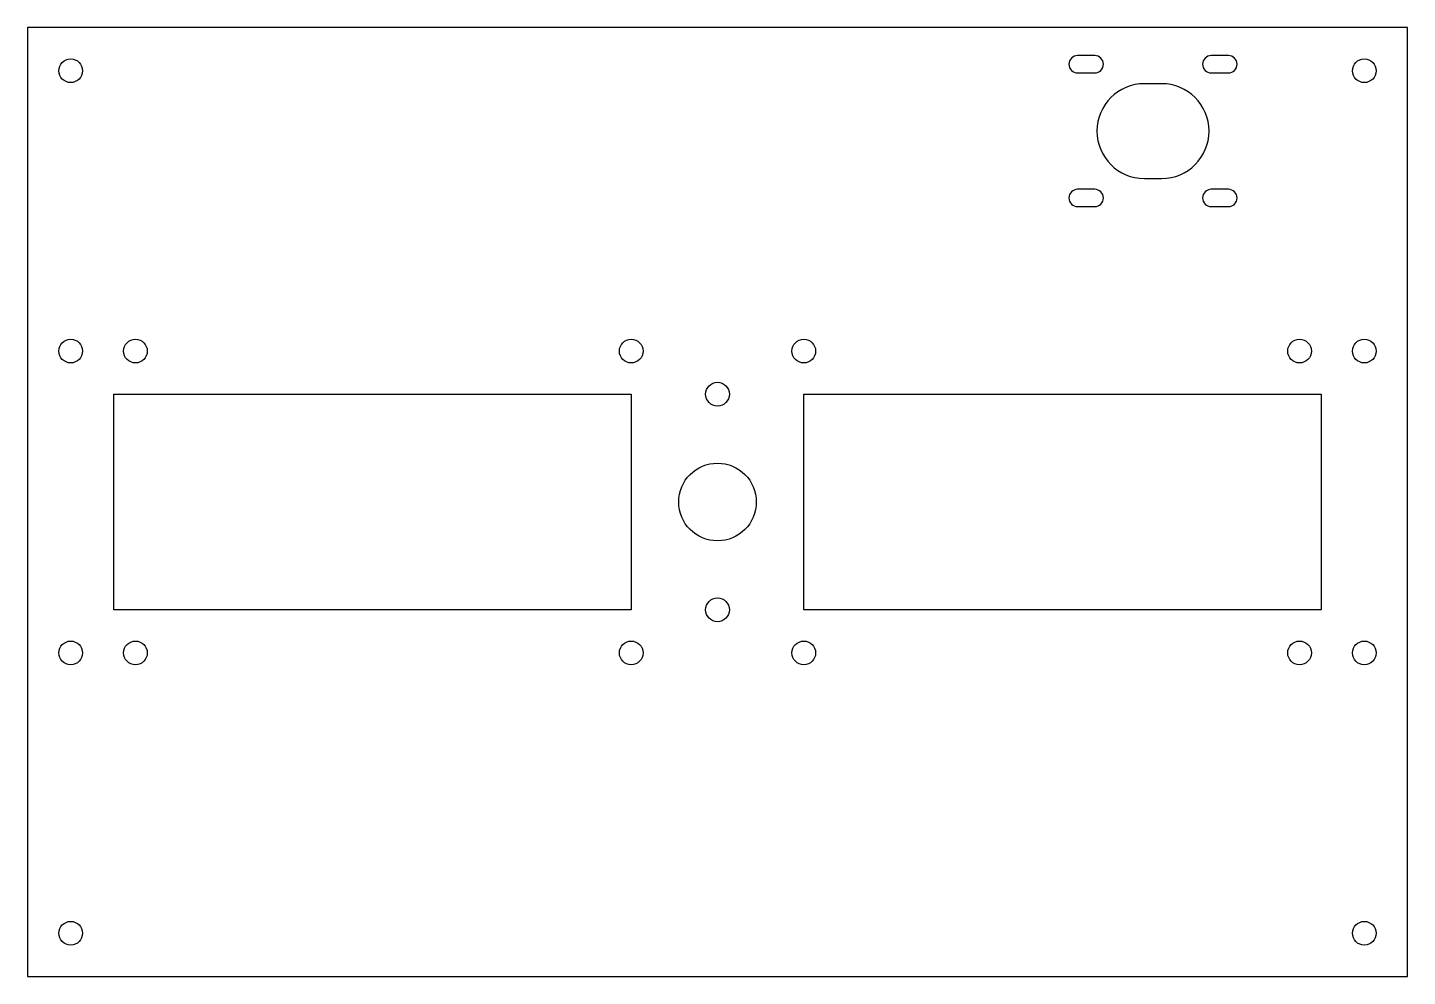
# Model space of a CAD drawing. Header units: millimetres. Extents: x -160 to 160, y -110 to 110.
import ezdxf

# ---------------------------------------------------------------- set-up
doc = ezdxf.new("R2010")
doc.units = ezdxf.units.MM
doc.layers.get('0').update_dxf_attribs({"linetype": 'CONTINUOUS'})

msp = doc.modelspace()

# ---------------------------------------------------------------- linework, layer by layer
for points in [[(160, -110), (160, 110), (-160, 110), (-160, -110)], [(-140, 25), (-20, 25), (-20, -25), (-140, -25)], [(20, 25), (140, 25), (140, -25), (20, -25)]]:
    msp.add_lwpolyline(points, close=True)
for points in [[(83.5, 103.5, 1), (83.5, 99.5), (87.5, 99.5, 1), (87.5, 103.5)], [(114.5, 103.5, 1), (114.5, 99.5), (118.5, 99.5, 1), (118.5, 103.5)], [(99, 97, 1), (99, 75), (103, 75, 1), (103, 97)], [(83.5, 72.5, 1), (83.5, 68.5), (87.5, 68.5, 1), (87.5, 72.5)], [(114.5, 72.5, 1), (114.5, 68.5), (118.5, 68.5, 1), (118.5, 72.5)]]:
    msp.add_lwpolyline(points, format="xyb", close=True)
for centre, radius in [((-150, 100), 2.75), ((150, 100), 2.75), ((-150, 35), 2.75), ((-135, 35), 2.75), ((-20, 35), 2.75), ((20, 35), 2.75), ((135, 35), 2.75), ((150, 35), 2.75), ((0, 25), 2.75), ((0, 0), 9), ((0, -25), 2.75), ((-150, -35), 2.75), ((-135, -35), 2.75), ((-20, -35), 2.75), ((20, -35), 2.75), ((135, -35), 2.75), ((150, -35), 2.75), ((-150, -100), 2.75), ((150, -100), 2.75)]:
    msp.add_circle(centre, radius)

doc.saveas('drawing.dxf')
